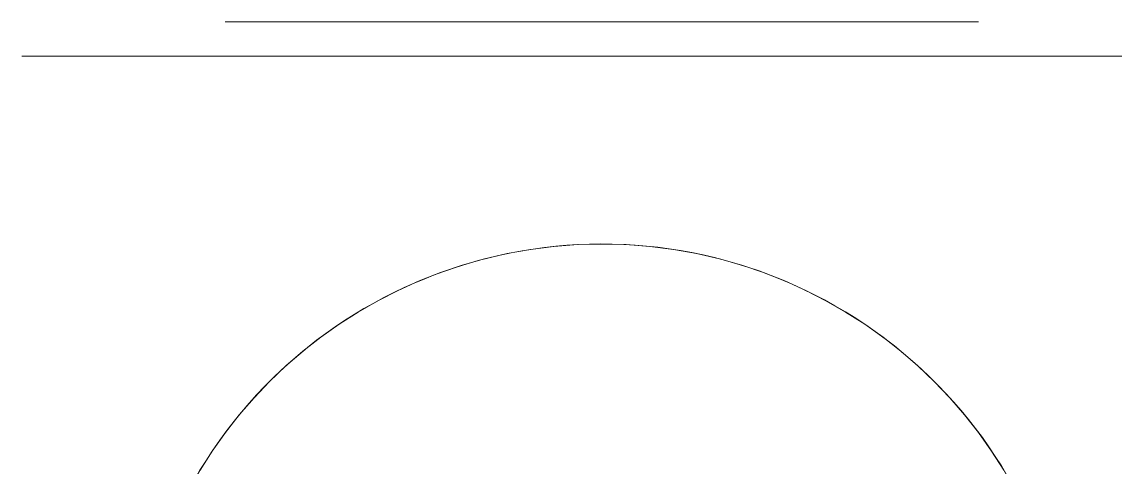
# Model space of a CAD drawing. Header units: millimetres. Extents: x -227 to 153, y -202 to 178.
# Drawn here: x 45.61 to 60.38, y -109.39 to -103.36 of the extents above; entities that cross this region are included whole.
import ezdxf

# ---------------------------------------------------------------- set-up
doc = ezdxf.new("R2010")
doc.units = ezdxf.units.MM
doc.layers.add('1', color=7, linetype='CONTINUOUS', true_color=0xffffff)

# ---------------------------------------------------------------- blocks, each defined once
blk = doc.blocks.new('9500100')
at = {"layer": '1', "color": 250, "linetype": 'CONTINUOUS', "lineweight": 5}
for p, q in [((0.35, 1.31, 0.30857), (0.35, 1.31, -0.30857)), ((0.36833, 0.25982, 0.20034), (0.36833, 0.25982, -0.20034))]:
    blk.add_line(p, q, dxfattribs=at)
at = {"layer": '1', "color": 250, "linetype": 'CONTINUOUS', "lineweight": 5, "extrusion": (0, 1, 0)}
for centre in [(0, 0, 1.31), (0, 0, 1.282)]:
    blk.add_arc(centre, 0.25, 90, 270, dxfattribs=at)
blk = doc.blocks.new('9820101')
at = {"layer": '1', "color": 9, "linetype": 'CONTINUOUS', "lineweight": 5, "extrusion": (0, -1, 0)}
for centre, radius in [((0, 0, -0.468), 0.25), ((0, 0, -0.375), 0.25), ((0, 0, -0.315), 0.125), ((0, 0), 0.125)]:
    blk.add_arc(centre, radius, 270, 90, dxfattribs=at)
blk = doc.blocks.new('FSM25E')
at = {"layer": '1', "color": 163, "linetype": 'CONTINUOUS', "lineweight": -3, "extrusion": (-0.495851, 0, 0.868408), "rotation": 90}
blk.add_blockref('9820101', (-0.405286, 0.236056, 0.190583), dxfattribs=at)
blk.add_blockref('9820101', (-0.405286, 0.236056, 0.190583), dxfattribs=at)
blk.add_blockref('9820101', (-0.405286, 0.236056, 0.190583), dxfattribs=at)
blk.add_blockref('9820101', (-0.405286, 0.236056, 0.190583), dxfattribs=at)
blk.add_blockref('9820101', (-0.405286, 0.236056, 0.190583), dxfattribs=at)
blk.add_blockref('9820101', (-0.405286, 0.236056, 0.190583), dxfattribs=at)
blk.add_blockref('9820101', (-0.405286, 0.236056, 0.190583), dxfattribs=at)
blk.add_blockref('9820101', (-0.405286, 0.236056, 0.190583), dxfattribs=at)
at = {"layer": '1', "color": 163, "linetype": 'CONTINUOUS', "lineweight": -3}
blk.add_blockref('9500100', (0.110492, -0.501714, 0.282552), dxfattribs=at)
blk.add_blockref('9500100', (0.110492, -0.501714, 0.282552), dxfattribs=at)
blk.add_blockref('9500100', (0.110492, -0.501714, 0.282552), dxfattribs=at)
blk.add_blockref('9500100', (0.110492, -0.501714, 0.282552), dxfattribs=at)
blk.add_blockref('9500100', (0.110492, -0.501714, 0.282552), dxfattribs=at)
blk.add_blockref('9500100', (0.110492, -0.501714, 0.282552), dxfattribs=at)
blk.add_blockref('9500100', (0.110492, -0.501714, 0.282552), dxfattribs=at)
blk.add_blockref('9500100', (0.110492, -0.501714, 0.282552), dxfattribs=at)

msp = doc.modelspace()

# ---------------------------------------------------------------- block references
at = {"layer": '1', "color": 163, "linetype": 'CONTINUOUS', "lineweight": -3, "extrusion": (1, 0, 0), "xscale": 25.4, "yscale": 25.4, "zscale": 25.4}
msp.add_blockref('FSM25E', (-115.523557, -102.687485, 46.270299), dxfattribs=at)

doc.saveas('drawing.dxf')
